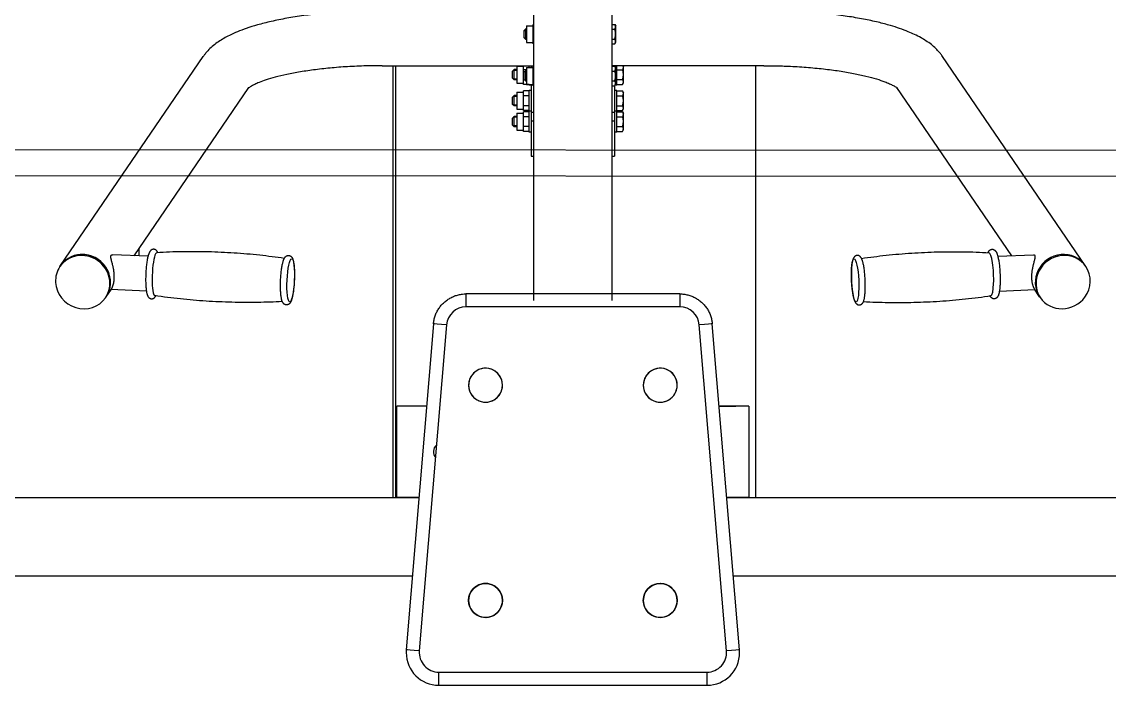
# Model space of a CAD drawing. Header units: millimetres. Extents: x -3908 to 2633, y -3782 to 2670.
# Drawn here: x -1227 to -393, y -1281 to -773 of the extents above; entities that cross this region are included whole.
import ezdxf

# ---------------------------------------------------------------- set-up
doc = ezdxf.new("R2010")
doc.units = ezdxf.units.MM
doc.layers.add('DIKOM_ОБЪЕКТ', color=7, linetype='Continuous')

msp = doc.modelspace()

# ---------------------------------------------------------------- linework, layer by layer
at = {"layer": 'DIKOM_ОБЪЕКТ'}
for p, q in [((-834.04, -986.23), (-834.04, -216.28)), ((-774.04, -986.23), (-774.04, -216.28)), ((-839.54, -775.55), (-834.44, -775.55)), ((-839.54, -775.55), (-839.54, -788.55)), ((-834.44, -789.55), (-834.44, -774.54)), ((-834.04, -774.54), (-834.44, -774.54)), ((-774.04, -774.54), (-771.91, -774.54)), ((-771.91, -774.54), (-771.14, -775.87)), ((-771.91, -774.54), (-771.91, -774.54)), ((-840.19, -778.05), (-841.44, -779.3)), ((-841.44, -784.8), (-841.44, -779.3)), ((-841.44, -779.3), (-839.54, -779.3)), ((-839.54, -778.05), (-840.19, -778.05)), ((-840.19, -786.05), (-840.19, -778.05)), ((-834.04, -778.29), (-834.44, -778.29)), ((-774.04, -778.29), (-771.91, -778.29)), ((-771.14, -788.22), (-771.14, -775.87)), ((-840.19, -786.05), (-841.44, -784.8)), ((-841.44, -784.8), (-839.54, -784.8)), ((-839.54, -786.05), (-840.19, -786.05)), ((-839.54, -788.55), (-834.44, -788.55)), ((-834.04, -785.8), (-834.44, -785.8)), ((-834.04, -789.55), (-834.44, -789.55)), ((-774.04, -785.8), (-771.91, -785.8)), ((-774.04, -789.55), (-771.91, -789.55)), ((-771.91, -789.55), (-771.14, -788.22)), ((-1196.92, -959.5), (-1087.47, -799.1)), ((-411.16, -959.5), (-520.62, -799.1)), ((-950.35, -806.22), (-834.04, -806.22)), ((-942.04, -806.22), (-942.04, -1137.35)), ((-939.72, -1137.35), (-939.72, -806.22)), ((-847.14, -806.61), (-847.14, -819.61)), ((-847.14, -806.61), (-842.04, -806.61)), ((-842.04, -807.48), (-842.04, -806.22)), ((-842.04, -809.36), (-842.04, -807.48)), ((-839.54, -807.57), (-839.54, -820.57)), ((-839.54, -807.57), (-834.44, -807.57)), ((-837.64, -807.57), (-837.64, -806.22)), ((-836.04, -806.22), (-836.04, -807.57)), ((-834.44, -808.44), (-834.44, -806.57)), ((-834.04, -806.57), (-834.44, -806.57)), ((-834.44, -810.32), (-834.44, -808.44)), ((-657.74, -806.22), (-774.04, -806.22)), ((-774.04, -806.57), (-771.91, -806.57)), ((-772.04, -806.22), (-772.04, -806.57)), ((-771.91, -806.57), (-771.14, -807.9)), ((-771.91, -806.57), (-771.91, -806.57)), ((-771.14, -820.25), (-771.14, -807.9)), ((-770.44, -821.11), (-770.44, -806.22)), ((-765.56, -806.22), (-765.14, -806.94)), ((-765.14, -819.29), (-765.14, -806.94)), ((-663.72, -1137.35), (-663.72, -806.22)), ((-849.19, -809.11), (-850.44, -810.36)), ((-850.44, -815.5), (-850.44, -810.36)), ((-850.44, -815.86), (-850.44, -815.5)), ((-849.19, -817.11), (-850.44, -815.86)), ((-849.19, -809.79), (-849.87, -809.79)), ((-849.35, -816.44), (-849.87, -816.44)), ((-849.19, -816.44), (-849.35, -816.44)), ((-847.14, -809.11), (-849.19, -809.11)), ((-849.19, -816.58), (-849.19, -809.11)), ((-847.14, -809.79), (-849.19, -809.79)), ((-847.14, -816.44), (-849.19, -816.44)), ((-849.19, -817.11), (-849.19, -816.58)), ((-847.14, -817.11), (-849.19, -817.11)), ((-842.04, -813.11), (-842.04, -809.36)), ((-839.54, -809.36), (-842.04, -809.36)), ((-842.04, -816.86), (-842.04, -813.11)), ((-842.04, -818.74), (-842.04, -816.86)), ((-841.4, -816.86), (-842.04, -816.86)), ((-840.19, -810.07), (-841.44, -811.32)), ((-841.44, -816.82), (-841.44, -811.32)), ((-840.19, -818.07), (-841.44, -816.82)), ((-840.19, -810.75), (-840.87, -810.75)), ((-839.54, -810.07), (-840.19, -810.07)), ((-840.19, -818.07), (-840.19, -810.07)), ((-839.54, -810.75), (-840.19, -810.75)), ((-834.44, -814.07), (-834.44, -810.32)), ((-834.04, -810.32), (-834.44, -810.32)), ((-834.44, -817.82), (-834.44, -814.07)), ((-774.04, -810.32), (-771.91, -810.32)), ((-770.44, -809.36), (-765.91, -809.36)), ((-770.44, -816.86), (-765.91, -816.86)), ((-1140.53, -951.91), (-1052.53, -822.94)), ((-847.14, -819.61), (-842.04, -819.61)), ((-842.04, -820.62), (-842.04, -818.74)), ((-837.64, -820.62), (-842.04, -820.62)), ((-837.64, -825.62), (-842.04, -825.62)), ((-842.04, -827.5), (-842.04, -825.62)), ((-840.19, -817.39), (-840.87, -817.39)), ((-839.54, -817.39), (-840.19, -817.39)), ((-839.54, -818.07), (-840.19, -818.07)), ((-839.54, -820.57), (-834.44, -820.57)), ((-837.64, -821.11), (-837.64, -820.57)), ((-836.04, -821.11), (-837.64, -821.11)), ((-836.04, -825.13), (-837.64, -825.13)), ((-837.64, -838.84), (-837.64, -825.13)), ((-836.04, -820.57), (-836.04, -841.74)), ((-834.44, -819.7), (-834.44, -817.82)), ((-834.04, -817.82), (-834.44, -817.82)), ((-834.44, -821.58), (-834.44, -819.7)), ((-834.04, -821.58), (-834.44, -821.58)), ((-774.04, -817.82), (-771.91, -817.82)), ((-774.04, -821.58), (-771.91, -821.58)), ((-772.04, -821.58), (-772.04, -875.59)), ((-770.44, -825.13), (-772.04, -825.13)), ((-771.91, -821.57), (-771.14, -820.25)), ((-770.44, -821.11), (-771.64, -821.11)), ((-770.44, -820.62), (-765.91, -820.62)), ((-770.44, -857.1), (-770.44, -825.13)), ((-770.44, -825.62), (-765.91, -825.62)), ((-765.91, -820.62), (-765.14, -819.29)), ((-765.91, -825.63), (-765.91, -825.62)), ((-765.91, -825.63), (-765.14, -826.95)), ((-467.55, -951.91), (-555.56, -822.94)), ((-555.56, -822.94), (-555.56, -822.94)), ((-849.19, -829.13), (-850.44, -830.38)), ((-850.44, -835.51), (-850.44, -830.38)), ((-849.19, -829.81), (-849.87, -829.81)), ((-847.14, -829.13), (-849.19, -829.13)), ((-849.19, -836.59), (-849.19, -829.13)), ((-847.14, -829.81), (-849.19, -829.81)), ((-847.14, -826.63), (-847.14, -839.63)), ((-847.14, -826.63), (-842.04, -826.63)), ((-842.04, -829.37), (-842.04, -827.5)), ((-837.64, -829.37), (-842.04, -829.37)), ((-842.04, -833.13), (-842.04, -829.37)), ((-842.04, -836.88), (-842.04, -833.13)), ((-770.44, -829.37), (-765.91, -829.37)), ((-765.14, -839.3), (-765.14, -826.95)), ((-850.44, -835.88), (-850.44, -835.51)), ((-849.19, -837.13), (-850.44, -835.88)), ((-849.35, -836.45), (-849.87, -836.45)), ((-849.19, -836.45), (-849.35, -836.45)), ((-847.14, -836.45), (-849.19, -836.45)), ((-849.19, -837.13), (-849.19, -836.59)), ((-847.14, -837.13), (-849.19, -837.13)), ((-847.14, -839.63), (-842.04, -839.63)), ((-842.04, -838.76), (-842.04, -836.88)), ((-837.64, -836.88), (-842.04, -836.88)), ((-842.04, -840.63), (-842.04, -838.76)), ((-837.64, -840.63), (-842.04, -840.63)), ((-837.64, -841.59), (-842.04, -841.59)), ((-842.04, -843.47), (-842.04, -841.59)), ((-837.64, -841.1), (-837.64, -838.84)), ((-836.04, -841.1), (-837.64, -841.1)), ((-837.64, -854.81), (-837.64, -841.1)), ((-836.04, -841.74), (-836.04, -848.57)), ((-836.04, -841.74), (-834.04, -841.74)), ((-774.04, -841.74), (-772.04, -841.74)), ((-770.44, -841.1), (-772.04, -841.1)), ((-770.44, -836.88), (-765.91, -836.88)), ((-770.44, -840.63), (-765.91, -840.63)), ((-770.44, -841.59), (-765.91, -841.59)), ((-765.91, -840.63), (-765.14, -839.3)), ((-765.91, -841.59), (-765.14, -842.92)), ((-765.91, -841.59), (-765.91, -841.59)), ((-849.19, -845.1), (-850.44, -846.35)), ((-850.44, -851.48), (-850.44, -846.35)), ((-849.19, -845.77), (-849.87, -845.77)), ((-847.14, -845.1), (-849.19, -845.1)), ((-849.19, -852.56), (-849.19, -845.1)), ((-847.14, -845.77), (-849.19, -845.77)), ((-847.14, -842.6), (-847.14, -855.6)), ((-847.14, -842.6), (-842.04, -842.6)), ((-842.04, -845.34), (-842.04, -843.47)), ((-837.64, -845.34), (-842.04, -845.34)), ((-842.04, -849.09), (-842.04, -845.34)), ((-842.04, -852.85), (-842.04, -849.09)), ((-836.04, -848.57), (-836.04, -875.59)), ((-836.04, -848.57), (-834.04, -848.57)), ((-774.04, -848.57), (-772.04, -848.57)), ((-770.44, -845.34), (-765.91, -845.34)), ((-765.14, -855.27), (-765.14, -842.92)), ((-850.44, -851.85), (-850.44, -851.48)), ((-849.19, -853.1), (-850.44, -851.85)), ((-849.35, -852.42), (-849.87, -852.42)), ((-849.19, -852.42), (-849.35, -852.42)), ((-847.14, -852.42), (-849.19, -852.42)), ((-849.19, -853.1), (-849.19, -852.56)), ((-847.14, -853.1), (-849.19, -853.1)), ((-847.14, -855.6), (-842.04, -855.6)), ((-842.04, -854.72), (-842.04, -852.85)), ((-837.64, -852.85), (-842.04, -852.85)), ((-842.04, -856.6), (-842.04, -854.72)), ((-837.64, -856.6), (-842.04, -856.6)), ((-837.64, -857.1), (-837.64, -854.81)), ((-836.04, -857.1), (-837.64, -857.1)), ((-770.44, -857.1), (-772.04, -857.1)), ((-770.44, -852.85), (-765.91, -852.85)), ((-770.44, -856.6), (-765.91, -856.6)), ((-765.91, -856.6), (-765.14, -855.27)), ((85.81, -871.35), (-1894.04, -870.41)), ((-836.04, -875.59), (-834.04, -875.59)), ((-774.04, -875.59), (-772.04, -875.59)), ((85.81, -891.35), (-1894.04, -890.41)), ((-1136.72, -952.09), (-1136.72, -946.33)), ((-1176.72, -951.29), (-1176.72, -952.16)), ((-1176.72, -951.29), (-1176.72, -952.16)), ((-1129.89, -952.4), (-1157.15, -951.16)), ((-478.19, -952.4), (-450.94, -951.16)), ((-1197.44, -960.27), (-1196.92, -959.5)), ((-410.64, -960.27), (-411.16, -959.5)), ((-1162.5, -984.11), (-1161.98, -983.35)), ((-1161.98, -983.35), (-1157.96, -977.45)), ((-1131.11, -979.17), (-1158.29, -977.93)), ((-1157.96, -977.45), (-1157.96, -977.45)), ((-886.04, -981.23), (-886.04, -991.21)), ((-722.05, -981.23), (-886.04, -981.23)), ((-722.05, -981.23), (-722.05, -991.21)), ((-476.97, -979.17), (-449.8, -977.93)), ((-446.11, -983.35), (-450.13, -977.45)), ((-450.13, -977.45), (-450.13, -977.46)), ((-445.58, -984.11), (-446.11, -983.35)), ((-722.05, -991.21), (-886.04, -991.21)), ((-910.95, -1004.16), (-931.79, -1254.16)), ((-900.99, -1004.96), (-921.82, -1254.96)), ((-686.26, -1254.96), (-707.1, -1004.96)), ((-676.3, -1254.16), (-697.13, -1004.16)), ((-939.04, -1137.35), (-939.04, -1067.35)), ((-916.23, -1067.35), (-939.04, -1067.35)), ((-691.87, -1067.35), (-679.04, -1067.35)), ((-669.04, -1067.35), (-691.86, -1067.35)), ((-669.04, -1067.35), (-669.04, -1137.35)), ((-1879.04, -1137.35), (-922.05, -1137.35)), ((-922.05, -1137.35), (-939.72, -1137.35)), ((-922.06, -1137.35), (-939.04, -1137.35)), ((-686.03, -1137.35), (95.96, -1137.35)), ((-686.03, -1137.35), (-663.72, -1137.35)), ((-669.04, -1137.35), (-686.03, -1137.35)), ((-1904.04, -1197.35), (-927.05, -1197.35)), ((-681.03, -1197.35), (95.96, -1197.35)), ((-931.87, -1256.23), (-931.87, -1256.27)), ((-676.21, -1256.23), (-676.21, -1256.27)), ((-906.87, -1281.23), (-906.87, -1271.21)), ((-906.87, -1271.21), (-701.21, -1271.21)), ((-701.21, -1281.23), (-701.21, -1271.21)), ((-906.87, -1281.27), (-906.87, -1281.23)), ((-906.87, -1281.27), (-701.21, -1281.27)), ((-701.21, -1281.27), (-701.21, -1281.23))]:
    msp.add_line(p, q, dxfattribs=at)
for centre in [(-871.04, -1216.21), (-737.04, -1216.21)]:
    msp.add_circle(centre, 13, dxfattribs=at)
msp.add_arc((-904.04, -1102.35), 7, 131.32476, 219.14793, dxfattribs=at)
for centre, major_axis, ratio, start_param, end_param in [((-1179.45, -971.42), (-17.47, 11.92), 0.951357, -3.141593, 0), ((-1179.45, -971.42), (-17.47, 11.92), 0.951357, 3.141593, 6.283185), ((-1123.87, -966.09), (-0.75, -16.48), 0.16775, -3.124533, -0.527185), ((-484.22, -966.09), (-0.75, 16.48), 0.16775, -2.028908, -0.01706), ((-428.64, -971.42), (17.47, 11.92), 0.951357, 0, 3.141593), ((-428.64, -971.42), (17.47, 11.92), 0.951357, 0, 3.141593), ((-428.11, -972.19), (17.47, 11.92), 0.951357, 0, 3.141593), ((-1179.97, -972.19), (-17.47, 11.92), 0.951357, 3.141593, 6.283185), ((-1179.97, -972.19), (-17.47, 11.92), 0.951357, 0, 0.630474), ((-1179.45, -971.42), (-17.47, 11.92), 0.951357, 0, 0.000001), ((-428.11, -972.19), (17.47, 11.92), 0.951357, -1.217924, 0), ((-428.64, -971.42), (17.47, 11.92), 0.951357, -0.000001, 0), ((-1179.97, -972.19), (-17.47, 11.92), 0.951357, 0.630474, 3.141593), ((-484.22, -966.09), (-0.75, 16.48), 0.16775, -3.124533, -2.028908), ((-1123.87, -966.09), (-0.75, -16.48), 0.16775, -0.527185, -0.01706), ((-428.11, -972.19), (17.47, 11.92), 0.951357, 3.141593, 5.065262), ((-886.04, -1006.21), (-15, 0), 0.999997, -1.570796, -0.083141), ((-722.05, -1006.21), (15, 0), 0.999997, 0.083141, 1.570796), ((-900.99, -1004.99), (-9.97, 0.83), 0.002273, -1.570607, 0), ((-900.99, -1004.99), (-9.97, 0.83), 0.002273, 0, 0.000189), ((-900.99, -1004.99), (-9.97, 0.83), 0.002273, 0, 0.000189), ((-707.1, -1004.99), (9.97, 0.83), 0.002273, 0, 1.570607), ((-707.1, -1004.99), (9.97, 0.83), 0.002273, -0.000189, 0), ((-707.1, -1004.99), (9.97, 0.83), 0.002273, -0.000189, 0), ((-871.04, -1051.21), (-13, 0), 0.999997, 3.141593, 6.781927), ((-871.04, -1051.21), (-13, 0), 0.999997, 3.141593, 6.283185), ((-737.04, -1051.21), (13, 0), 0.999997, -0.44382, 3.141593), ((-737.04, -1051.21), (-13, 0), 0.999997, 3.141593, 6.283185), ((-871.04, -1051.21), (-13, 0), 0.999997, 0, 3.141593), ((-871.04, -1051.21), (-13, 0), 0.999997, 0.498742, 3.141593), ((-737.04, -1051.21), (-13, 0), 0.999997, 0, 3.141593), ((-737.04, -1051.21), (13, 0), 0.999997, -3.141593, -0.44382), ((-871.04, -1216.21), (-13, 0), 0.999997, 3.141593, 6.283185), ((-871.04, -1216.21), (13, 0), 0.999997, 0, 3.141593), ((-737.04, -1216.21), (-13, 0), 0.999997, 3.141593, 6.283185), ((-737.04, -1216.21), (-13, 0), 0.999997, -3.141593, -0.369097), ((-871.04, -1216.21), (-13, 0), 0.999997, 0, 3.141593), ((-871.04, -1216.21), (13, 0), 0.999997, 3.141593, 5.291624), ((-871.04, -1216.21), (13, 0), 0.999997, -0.991562, 0), ((-737.04, -1216.21), (-13, 0), 0.999997, -0.369097, 0), ((-737.04, -1216.21), (-13, 0), 0.999997, 0, 3.141593), ((-737.04, -1216.21), (-13, 0), 0.999997, 0, 3.141593), ((-906.87, -1256.23), (-25, 0), 0.999997, -0.083141, 0), ((-906.87, -1256.23), (-25, 0), 0.999997, -0.083141, 0), ((-906.87, -1256.27), (-25, 0), 0.999997, 0, 1.570796), ((-921.82, -1254.99), (-9.97, 0.83), 0.002273, -1.570607, 0), ((-921.82, -1254.99), (-9.97, 0.83), 0.002273, 0, 0.000189), ((-921.82, -1254.99), (-9.97, 0.83), 0.002273, 0, 0.000189), ((-906.87, -1256.21), (-15, 0), 0.999997, -0.083141, 1.570796), ((-701.21, -1256.21), (15, 0), 0.999997, -1.570796, 0.083141), ((-701.21, -1256.27), (25, 0), 0.999997, -1.570796, 0), ((-686.26, -1254.99), (9.97, 0.83), 0.002273, 0, 1.570607), ((-686.26, -1254.99), (9.97, 0.83), 0.002273, -0.000189, 0), ((-701.21, -1256.23), (25, 0), 0.999997, 0, 0.083141), ((-701.21, -1256.23), (25, 0), 0.999997, 0, 0.083141), ((-686.26, -1254.99), (9.97, 0.83), 0.002273, -0.000189, 0)]:
    msp.add_ellipse(centre, major_axis=major_axis, ratio=ratio, start_param=start_param, end_param=end_param, dxfattribs=at)
for centre, major_axis in [((-1020.46, -970.8), (-0.75, -16.48)), ((-587.62, -970.8), (-0.75, 16.48))]:
    msp.add_ellipse(centre, major_axis=major_axis, ratio=0.16775, dxfattribs=at)
for points, knots in [([(-950.35, -763.92), (-955.66, -763.92), (-966.22, -764.09), (-981.72, -764.85), (-996.54, -766.08), (-1010.54, -767.74), (-1023.53, -769.8), (-1035.4, -772.2), (-1045.71, -774.82), (-1054.23, -777.49), (-1061.32, -780.15), (-1067.01, -782.7), (-1071.82, -785.26), (-1075.89, -787.8), (-1079.71, -790.64), (-1083.16, -793.76), (-1085.71, -796.65), (-1087.05, -798.48), (-1087.47, -799.1)], [0, 0, 0, 0, 1.658647, 3.291307, 4.901027, 6.486097, 8.043951, 9.569692, 11.054985, 12.346279, 13.451667, 14.557054, 15.387813, 16.217741, 17.04767, 17.877006, 18.635639, 19, 19, 19, 19]), ([(-520.62, -799.1), (-520.88, -798.71), (-521.64, -797.65), (-523.29, -795.57), (-525.84, -792.89), (-529.27, -789.92), (-533.06, -787.23), (-537.38, -784.63), (-541.88, -782.33), (-547.31, -779.94), (-553.38, -777.66), (-561.02, -775.23), (-570.18, -772.8), (-581.18, -770.43), (-593.58, -768.32), (-607.03, -766.56), (-621.37, -765.21), (-636.43, -764.3), (-648.67, -763.96), (-655.81, -763.92), (-657.74, -763.92)], [0, 0, 0, 0, 0.253848, 0.710774, 1.472317, 2.34016, 3.323714, 4.159997, 5.223815, 6.132638, 7.340419, 8.535685, 10.010676, 11.639333, 13.31436, 15.026333, 16.769159, 18.539476, 20.334416, 21, 21, 21, 21]), ([(-771.91, -778.29), (-771.77, -778.05), (-771.62, -777.74), (-771.47, -777.32), (-771.4, -777.08), (-771.36, -776.83), (-771.33, -776.6), (-771.33, -776.37), (-771.34, -776.12), (-771.38, -775.85), (-771.46, -775.52), (-771.62, -775.09), (-771.79, -774.75), (-771.91, -774.54)], [0, 0, 0, 0, 2.75171, 3.58981, 4.63959, 5.495553, 6.362209, 7.191539, 7.968228, 9.089966, 10.192728, 11.616827, 14, 14, 14, 14]), ([(-771.91, -785.8), (-771.83, -785.51), (-771.71, -785.08), (-771.57, -784.44), (-771.48, -783.91), (-771.4, -783.36), (-771.36, -782.86), (-771.33, -782.4), (-771.33, -781.95), (-771.34, -781.53), (-771.37, -781.05), (-771.43, -780.45), (-771.59, -779.51), (-771.77, -778.77), (-771.91, -778.29)], [0, 0, 0, 0, 1.792921, 2.606895, 3.844333, 4.968544, 5.885196, 6.813299, 7.701429, 8.533187, 9.335775, 10.524184, 12.063388, 15, 15, 15, 15]), ([(-771.91, -789.55), (-771.77, -789.31), (-771.62, -789), (-771.47, -788.58), (-771.4, -788.34), (-771.36, -788.09), (-771.33, -787.85), (-771.33, -787.63), (-771.34, -787.38), (-771.38, -787.11), (-771.46, -786.78), (-771.62, -786.34), (-771.79, -786.01), (-771.91, -785.8)], [0, 0, 0, 0, 2.750356, 3.588044, 4.637308, 5.492849, 6.359079, 7.188001, 7.964308, 9.085494, 10.187714, 11.611112, 14, 14, 14, 14]), ([(-950.35, -806.22), (-953.86, -806.22), (-962.17, -806.32), (-975.08, -806.83), (-988.7, -807.83), (-1001.44, -809.22), (-1013.11, -810.93), (-1023.51, -812.91), (-1032.29, -815.02), (-1039.35, -817.12), (-1044.42, -818.97), (-1048.04, -820.55), (-1050.29, -821.72), (-1051.72, -822.59), (-1052.49, -823.12), (-1052.77, -823.35), (-1052.86, -823.42)], [0, 0, 0, 0, 1.230887, 2.915621, 4.572956, 6.200517, 7.793897, 9.346331, 10.847869, 12.199897, 13.442504, 14.375609, 15.308339, 15.932328, 16.555492, 17, 17, 17, 17]), ([(-771.91, -810.32), (-771.77, -810.08), (-771.62, -809.76), (-771.47, -809.35), (-771.4, -809.1), (-771.36, -808.85), (-771.33, -808.62), (-771.33, -808.39), (-771.34, -808.15), (-771.38, -807.88), (-771.46, -807.55), (-771.62, -807.11), (-771.79, -806.77), (-771.91, -806.57)], [0, 0, 0, 0, 2.75171, 3.58981, 4.63959, 5.495553, 6.362209, 7.191539, 7.968228, 9.089966, 10.192728, 11.616827, 14, 14, 14, 14]), ([(-765.91, -809.36), (-765.77, -809.12), (-765.62, -808.8), (-765.47, -808.39), (-765.4, -808.14), (-765.36, -807.89), (-765.33, -807.66), (-765.33, -807.44), (-765.34, -807.19), (-765.38, -806.92), (-765.46, -806.59), (-765.55, -806.35), (-765.6, -806.22)], [0, 0, 0, 0, 3.062623, 3.99542, 5.163814, 6.116491, 7.08107, 8.004105, 8.868552, 10.117034, 11.344397, 13, 13, 13, 13]), ([(-657.74, -806.22), (-655.48, -806.22), (-649.19, -806.27), (-638.19, -806.59), (-625.06, -807.36), (-611.92, -808.59), (-599.77, -810.17), (-588.81, -812.05), (-579.23, -814.13), (-571.19, -816.33), (-565.32, -818.33), (-561.2, -820.02), (-558.69, -821.24), (-557.02, -822.18), (-555.96, -822.86), (-555.44, -823.25), (-555.26, -823.39), (-555.23, -823.42)], [0, 0, 0, 0, 0.838412, 2.335578, 4.102872, 5.839958, 7.543101, 9.206272, 10.820507, 12.372681, 13.84356, 14.85319, 15.837472, 16.49283, 17.14715, 17.80147, 18, 18, 18, 18]), ([(-771.91, -817.82), (-771.83, -817.53), (-771.71, -817.1), (-771.57, -816.47), (-771.48, -815.94), (-771.4, -815.39), (-771.36, -814.89), (-771.33, -814.42), (-771.33, -813.98), (-771.34, -813.55), (-771.37, -813.07), (-771.43, -812.48), (-771.59, -811.53), (-771.77, -810.79), (-771.91, -810.32)], [0, 0, 0, 0, 1.792921, 2.606895, 3.844333, 4.968544, 5.885196, 6.813299, 7.701429, 8.533187, 9.335775, 10.524184, 12.063388, 15, 15, 15, 15]), ([(-765.91, -816.86), (-765.83, -816.57), (-765.71, -816.15), (-765.57, -815.51), (-765.48, -814.98), (-765.4, -814.43), (-765.36, -813.93), (-765.33, -813.47), (-765.33, -813.02), (-765.34, -812.59), (-765.37, -812.11), (-765.43, -811.52), (-765.59, -810.57), (-765.77, -809.84), (-765.91, -809.36)], [0, 0, 0, 0, 1.792921, 2.606895, 3.844333, 4.968544, 5.885196, 6.813299, 7.701429, 8.533187, 9.335775, 10.524184, 12.063388, 15, 15, 15, 15]), ([(-765.91, -820.62), (-765.77, -820.38), (-765.62, -820.06), (-765.47, -819.65), (-765.4, -819.4), (-765.36, -819.15), (-765.33, -818.92), (-765.33, -818.7), (-765.34, -818.45), (-765.38, -818.18), (-765.46, -817.85), (-765.62, -817.41), (-765.79, -817.07), (-765.91, -816.86)], [0, 0, 0, 0, 2.750356, 3.588044, 4.637308, 5.492849, 6.359079, 7.188001, 7.964308, 9.085494, 10.187714, 11.611112, 14, 14, 14, 14]), ([(-771.91, -821.58), (-771.77, -821.34), (-771.62, -821.02), (-771.47, -820.61), (-771.4, -820.36), (-771.36, -820.11), (-771.33, -819.88), (-771.33, -819.65), (-771.34, -819.4), (-771.38, -819.13), (-771.46, -818.8), (-771.62, -818.37), (-771.79, -818.03), (-771.91, -817.82)], [0, 0, 0, 0, 2.750356, 3.588044, 4.637308, 5.492849, 6.359079, 7.188001, 7.964308, 9.085494, 10.187714, 11.611112, 14, 14, 14, 14]), ([(-765.91, -829.37), (-765.77, -829.13), (-765.62, -828.82), (-765.47, -828.4), (-765.4, -828.16), (-765.36, -827.91), (-765.33, -827.68), (-765.33, -827.45), (-765.34, -827.2), (-765.38, -826.93), (-765.46, -826.61), (-765.62, -826.17), (-765.79, -825.83), (-765.91, -825.63)], [0, 0, 0, 0, 2.75171, 3.58981, 4.63959, 5.495553, 6.362209, 7.191539, 7.968228, 9.089966, 10.192728, 11.616827, 14, 14, 14, 14]), ([(-765.91, -836.88), (-765.83, -836.59), (-765.71, -836.16), (-765.57, -835.52), (-765.48, -835), (-765.4, -834.44), (-765.36, -833.94), (-765.33, -833.48), (-765.33, -833.03), (-765.34, -832.61), (-765.37, -832.13), (-765.43, -831.53), (-765.59, -830.59), (-765.77, -829.85), (-765.91, -829.37)], [0, 0, 0, 0, 1.792921, 2.606895, 3.844333, 4.968544, 5.885196, 6.813299, 7.701429, 8.533187, 9.335775, 10.524184, 12.063388, 15, 15, 15, 15]), ([(-765.91, -840.63), (-765.77, -840.39), (-765.62, -840.08), (-765.47, -839.66), (-765.4, -839.42), (-765.36, -839.17), (-765.33, -838.93), (-765.33, -838.71), (-765.34, -838.46), (-765.38, -838.19), (-765.46, -837.86), (-765.62, -837.42), (-765.79, -837.09), (-765.91, -836.88)], [0, 0, 0, 0, 2.750356, 3.588044, 4.637308, 5.492849, 6.359079, 7.188001, 7.964308, 9.085494, 10.187714, 11.611112, 14, 14, 14, 14]), ([(-765.91, -845.34), (-765.77, -845.1), (-765.62, -844.79), (-765.47, -844.37), (-765.4, -844.12), (-765.36, -843.87), (-765.33, -843.64), (-765.33, -843.42), (-765.34, -843.17), (-765.38, -842.9), (-765.46, -842.57), (-765.62, -842.13), (-765.79, -841.8), (-765.91, -841.59)], [0, 0, 0, 0, 2.75171, 3.58981, 4.63959, 5.495553, 6.362209, 7.191539, 7.968228, 9.089966, 10.192728, 11.616827, 14, 14, 14, 14]), ([(-765.91, -852.85), (-765.83, -852.55), (-765.71, -852.13), (-765.57, -851.49), (-765.48, -850.96), (-765.4, -850.41), (-765.36, -849.91), (-765.33, -849.45), (-765.33, -849), (-765.34, -848.57), (-765.37, -848.1), (-765.43, -847.5), (-765.59, -846.55), (-765.77, -845.82), (-765.91, -845.34)], [0, 0, 0, 0, 1.792921, 2.606895, 3.844333, 4.968544, 5.885196, 6.813299, 7.701429, 8.533187, 9.335775, 10.524184, 12.063388, 15, 15, 15, 15]), ([(-765.91, -856.6), (-765.77, -856.36), (-765.62, -856.05), (-765.47, -855.63), (-765.4, -855.38), (-765.36, -855.13), (-765.33, -854.9), (-765.33, -854.68), (-765.34, -854.43), (-765.38, -854.16), (-765.46, -853.83), (-765.62, -853.39), (-765.79, -853.05), (-765.91, -852.85)], [0, 0, 0, 0, 2.750356, 3.588044, 4.637308, 5.492849, 6.359079, 7.188001, 7.964308, 9.085494, 10.187714, 11.611112, 14, 14, 14, 14]), ([(-1122.37, -949.56), (-1122.42, -949.43), (-1122.52, -949.21), (-1122.68, -948.9), (-1122.88, -948.58), (-1123.12, -948.23), (-1123.43, -947.89), (-1123.75, -947.61), (-1124.08, -947.39), (-1124.42, -947.23), (-1124.77, -947.1), (-1125.12, -947.02), (-1125.47, -946.99), (-1125.82, -946.99), (-1126.17, -947.04), (-1126.51, -947.13), (-1126.84, -947.25), (-1127.16, -947.42), (-1127.47, -947.63), (-1127.77, -947.88), (-1128.06, -948.17), (-1128.31, -948.5), (-1128.52, -948.81), (-1128.69, -949.11), (-1128.84, -949.39), (-1129.01, -949.73), (-1129.18, -950.14), (-1129.36, -950.63), (-1129.55, -951.2), (-1129.77, -951.91), (-1130.03, -952.91), (-1130.31, -954.17), (-1130.59, -955.7), (-1130.85, -957.39), (-1131.08, -959.21), (-1131.29, -961.16), (-1131.45, -963.19), (-1131.58, -965.28), (-1131.66, -967.39), (-1131.7, -969.48), (-1131.69, -971.49), (-1131.64, -973.41), (-1131.55, -975.19), (-1131.42, -976.83), (-1131.25, -978.3), (-1131.05, -979.61), (-1130.89, -980.38), (-1130.8, -980.74)], [0, 0, 0, 0, 0.714071, 1.28695, 1.859399, 2.711205, 3.413836, 4.015716, 4.550816, 5.042096, 5.505333, 5.950245, 6.385932, 6.818244, 7.254044, 7.699115, 8.161256, 8.649762, 9.176429, 9.758039, 10.41688, 11.181782, 11.867794, 12.437061, 13.006327, 13.574772, 14.426395, 15.273223, 16.109878, 17.211659, 18.557751, 20.287181, 22.068117, 23.886831, 25.734766, 27.606647, 29.497683, 31.409582, 33.340692, 35.260698, 37.161437, 39.041999, 40.89985, 42.730406, 44.526117, 46.274618, 48, 48, 48, 48]), ([(-1025.37, -953.98), (-1031.63, -953.06), (-1044.45, -951.44), (-1063.88, -949.77), (-1083.64, -948.87), (-1103.41, -948.77), (-1116.59, -949.24), (-1123.16, -949.6)], [0, 0, 0, 0, 1.548307, 3.16123, 4.774153, 6.387077, 8, 8, 8, 8]), ([(-582.71, -953.98), (-576.46, -953.06), (-563.64, -951.44), (-544.2, -949.77), (-524.45, -948.87), (-504.67, -948.77), (-491.5, -949.24), (-484.92, -949.6)], [0, 0, 0, 0, 1.548307, 3.16123, 4.774153, 6.387077, 8, 8, 8, 8]), ([(-485.71, -949.56), (-485.68, -949.47), (-485.59, -949.28), (-485.46, -949), (-485.27, -948.67), (-485.03, -948.32), (-484.73, -947.96), (-484.41, -947.67), (-484.08, -947.44), (-483.75, -947.26), (-483.4, -947.13), (-483.05, -947.04), (-482.7, -946.99), (-482.35, -946.99), (-482, -947.02), (-481.65, -947.1), (-481.32, -947.22), (-481, -947.38), (-480.69, -947.57), (-480.39, -947.81), (-480.1, -948.1), (-479.84, -948.41), (-479.62, -948.72), (-479.44, -949.01), (-479.29, -949.29), (-479.13, -949.63), (-478.95, -950.04), (-478.76, -950.53), (-478.56, -951.1), (-478.34, -951.84), (-478.08, -952.84), (-477.8, -954.1), (-477.51, -955.61), (-477.25, -957.29), (-477.02, -959.11), (-476.81, -961.04), (-476.64, -963.07), (-476.51, -965.16), (-476.43, -967.27), (-476.39, -969.36), (-476.39, -971.36), (-476.42, -972.63), (-476.45, -973.24)], [0, 0, 0, 0, 0.573329, 1.207082, 1.840836, 2.791251, 3.601881, 4.290028, 4.896661, 5.449554, 5.967556, 6.463707, 6.946839, 7.42556, 7.905604, 8.395129, 8.900664, 9.43281, 10.003868, 10.630595, 11.336128, 12.150429, 12.907534, 13.536607, 14.168443, 14.799253, 15.745541, 16.691346, 17.635444, 18.891722, 20.456178, 22.320717, 24.287147, 26.296021, 28.337727, 30.406136, 32.49766, 34.610532, 36.744608, 38.868882, 40.971863, 43, 43, 43, 43]), ([(-1155.74, -968.15), (-1155.74, -967.86), (-1155.75, -967.34), (-1155.78, -966.48), (-1155.84, -965.67), (-1155.92, -964.88), (-1156, -964.2), (-1156.09, -963.47), (-1156.23, -962.57), (-1156.43, -961.49), (-1156.66, -960.37), (-1156.89, -959.41), (-1157.07, -958.65), (-1157.24, -957.98), (-1157.43, -957.24), (-1157.65, -956.4), (-1157.87, -955.58), (-1158.08, -954.73), (-1158.21, -954.1), (-1158.3, -953.6), (-1158.34, -953.28), (-1158.37, -952.98), (-1158.38, -952.69), (-1158.37, -952.39), (-1158.34, -952.1), (-1158.26, -951.82), (-1158.15, -951.6), (-1158.02, -951.45), (-1157.89, -951.33), (-1157.74, -951.25), (-1157.57, -951.19), (-1157.38, -951.16), (-1157.23, -951.15), (-1157.15, -951.16)], [0, 0, 0, 0, 1.201288, 2.15377, 3.540116, 4.451295, 5.371049, 6.299558, 7.441692, 9.062234, 10.826086, 12.299094, 13.35912, 14.341102, 15.528674, 16.973905, 18.668085, 20.043136, 21.918116, 22.70556, 23.488838, 24.272928, 25.063552, 25.859821, 26.940498, 28.026761, 29.11804, 29.929558, 30.733912, 31.525803, 32.311506, 33.082725, 34, 34, 34, 34]), ([(-1027.4, -985.45), (-1027.36, -985.59), (-1027.28, -985.92), (-1027.14, -986.39), (-1026.98, -986.87), (-1026.81, -987.27), (-1026.65, -987.6), (-1026.47, -987.93), (-1026.24, -988.29), (-1025.94, -988.65), (-1025.63, -988.95), (-1025.3, -989.19), (-1024.96, -989.37), (-1024.62, -989.52), (-1024.27, -989.61), (-1023.92, -989.66), (-1023.57, -989.67), (-1023.22, -989.64), (-1022.87, -989.57), (-1022.54, -989.46), (-1022.21, -989.31), (-1021.9, -989.12), (-1021.6, -988.88), (-1021.31, -988.6), (-1021.04, -988.3), (-1020.82, -987.99), (-1020.64, -987.7), (-1020.49, -987.41), (-1020.32, -987.07), (-1020.14, -986.67), (-1019.95, -986.19), (-1019.75, -985.61), (-1019.52, -984.87), (-1019.26, -983.87), (-1018.97, -982.59), (-1018.69, -981.08), (-1018.43, -979.4), (-1018.19, -977.59), (-1017.98, -975.65), (-1017.81, -973.62), (-1017.68, -971.53), (-1017.6, -969.42), (-1017.56, -967.33), (-1017.56, -965.31), (-1017.61, -963.39), (-1017.7, -961.6), (-1017.83, -959.95), (-1017.99, -958.46), (-1018.18, -957.21), (-1018.38, -956.23), (-1018.55, -955.52), (-1018.71, -954.96), (-1018.86, -954.55), (-1019, -954.2), (-1019.13, -953.9), (-1019.28, -953.62), (-1019.47, -953.29), (-1019.72, -952.94), (-1020.03, -952.6), (-1020.35, -952.33), (-1020.68, -952.11), (-1021.02, -951.94), (-1021.36, -951.81), (-1021.71, -951.73), (-1022.07, -951.7), (-1022.42, -951.7), (-1022.77, -951.75), (-1023.11, -951.84), (-1023.44, -951.96), (-1023.76, -952.13), (-1024.07, -952.34), (-1024.36, -952.59), (-1024.65, -952.88), (-1024.91, -953.21), (-1025.12, -953.52), (-1025.29, -953.82), (-1025.44, -954.1), (-1025.6, -954.45), (-1025.77, -954.86), (-1025.96, -955.34), (-1026.15, -955.91), (-1026.36, -956.63), (-1026.62, -957.62), (-1026.9, -958.89), (-1027.18, -960.41), (-1027.44, -962.1), (-1027.68, -963.93), (-1027.88, -965.87), (-1028.05, -967.9), (-1028.17, -969.99), (-1028.26, -972.11), (-1028.3, -974.19), (-1028.29, -976.21), (-1028.24, -978.12), (-1028.14, -979.9), (-1028.01, -981.54), (-1027.84, -983.02), (-1027.64, -984.32), (-1027.48, -985.09), (-1027.4, -985.45)], [0, 0, 0, 0, 0.670232, 1.571234, 2.412938, 3.253889, 3.813825, 4.373761, 5.209155, 5.948783, 6.573247, 7.120964, 7.618171, 8.082026, 8.524726, 8.955699, 9.380762, 9.807239, 10.240049, 10.687127, 11.155732, 11.657267, 12.206139, 12.821491, 13.529507, 14.20778, 14.7715, 15.334637, 15.897773, 16.74101, 17.584294, 18.427577, 19.551927, 20.95749, 22.644652, 24.390892, 26.175137, 27.988636, 29.825917, 31.68379, 33.560645, 35.456328, 37.343975, 39.21271, 41.061722, 42.888692, 44.68925, 46.45632, 48.178086, 49.609515, 50.733413, 51.576928, 52.420242, 52.983414, 53.546212, 54.10901, 54.671384, 55.5082, 56.198467, 56.789754, 57.315438, 57.798072, 58.253157, 58.69024, 59.11826, 59.542963, 59.971094, 60.408333, 60.862341, 61.342251, 61.859649, 62.431024, 63.078271, 63.829712, 64.503652, 65.0629, 65.622148, 66.18059, 67.017225, 67.849152, 68.671083, 69.753474, 71.075878, 72.774874, 74.524468, 76.311177, 78.126591, 79.965531, 81.823288, 83.701541, 85.598668, 87.484885, 89.352175, 91.199642, 93.024799, 94.823141, 96.58725, 98.304982, 100, 100, 100, 100]), ([(-579.85, -977.95), (-579.87, -978.57), (-579.93, -979.76), (-580.06, -981.41), (-580.23, -982.9), (-580.42, -984.18), (-580.62, -985.18), (-580.8, -985.91), (-580.96, -986.45), (-581.11, -986.87), (-581.25, -987.22), (-581.38, -987.51), (-581.56, -987.84), (-581.78, -988.2), (-582.07, -988.57), (-582.39, -988.88), (-582.71, -989.14), (-583.05, -989.34), (-583.39, -989.49), (-583.73, -989.59), (-584.09, -989.66), (-584.44, -989.68), (-584.79, -989.65), (-585.14, -989.59), (-585.47, -989.49), (-585.8, -989.35), (-586.12, -989.16), (-586.42, -988.94), (-586.71, -988.67), (-586.98, -988.38), (-587.2, -988.08), (-587.39, -987.79), (-587.55, -987.51), (-587.7, -987.22), (-587.86, -986.88), (-588.03, -986.46), (-588.22, -985.96), (-588.41, -985.37), (-588.63, -984.62), (-588.9, -983.58), (-589.18, -982.26), (-589.46, -980.71), (-589.72, -979), (-589.95, -977.16), (-590.14, -975.2), (-590.3, -973.15), (-590.42, -971.05), (-590.5, -968.94), (-590.53, -966.87), (-590.52, -964.86), (-590.46, -962.97), (-590.36, -961.2), (-590.22, -959.59), (-590.05, -958.15), (-589.85, -956.93), (-589.65, -955.99), (-589.47, -955.29), (-589.3, -954.76), (-589.15, -954.35), (-589, -954), (-588.86, -953.71), (-588.68, -953.38), (-588.44, -953.03), (-588.13, -952.67), (-587.81, -952.39), (-587.49, -952.15), (-587.15, -951.97), (-586.81, -951.84), (-586.46, -951.75), (-586.1, -951.7), (-585.75, -951.7), (-585.4, -951.74), (-585.06, -951.81), (-584.73, -951.93), (-584.4, -952.09), (-584.09, -952.28), (-583.79, -952.52), (-583.5, -952.81), (-583.24, -953.12), (-583.03, -953.43), (-582.85, -953.72), (-582.7, -954.01), (-582.53, -954.35), (-582.35, -954.75), (-582.17, -955.24), (-581.97, -955.81), (-581.75, -956.55), (-581.48, -957.55), (-581.2, -958.81), (-580.92, -960.32), (-580.66, -962), (-580.42, -963.82), (-580.22, -965.76), (-580.05, -967.78), (-579.92, -969.87), (-579.83, -971.99), (-579.79, -974.07), (-579.8, -976.07), (-579.83, -977.35), (-579.85, -977.95)], [0, 0, 0, 0, 1.82714, 3.62793, 5.395231, 7.117434, 8.647763, 9.770905, 10.612984, 11.454618, 12.015294, 12.575452, 13.13561, 13.971819, 14.744749, 15.391626, 15.954039, 16.460846, 16.93149, 17.378195, 17.810813, 18.236849, 18.662059, 19.093068, 19.535838, 19.99898, 20.491735, 21.02813, 21.626258, 22.310603, 22.967732, 23.531703, 24.095008, 24.658313, 25.221618, 26.063852, 26.907298, 27.750744, 28.8755, 30.281958, 31.989622, 33.745475, 35.536969, 37.356227, 39.198386, 41.060628, 42.941699, 44.841757, 46.725056, 48.589392, 50.433623, 52.255003, 54.048661, 55.806619, 57.515595, 58.931849, 60.055787, 60.899479, 61.742922, 62.306451, 62.869503, 63.432555, 64.276941, 64.997138, 65.608515, 66.147472, 66.638684, 67.098898, 67.539698, 67.968932, 68.394247, 68.820738, 69.255651, 69.704788, 70.177568, 70.684919, 71.241728, 71.868552, 72.59201, 73.264651, 73.823545, 74.384893, 74.94533, 75.78605, 76.626341, 77.465116, 78.581243, 79.971168, 81.627699, 83.374754, 85.159518, 86.973451, 88.811108, 90.669302, 92.546461, 94.44246, 96.32975, 98.198122, 100, 100, 100, 100]), ([(-450.94, -951.16), (-450.86, -951.15), (-450.71, -951.15), (-450.49, -951.19), (-450.28, -951.28), (-450.08, -951.42), (-449.94, -951.59), (-449.84, -951.78), (-449.78, -951.98), (-449.73, -952.2), (-449.71, -952.44), (-449.7, -952.7), (-449.72, -952.98), (-449.76, -953.4), (-449.84, -953.94), (-449.99, -954.66), (-450.17, -955.37), (-450.35, -956.11), (-450.56, -956.91), (-450.76, -957.65), (-450.94, -958.37), (-451.1, -958.98), (-451.26, -959.68), (-451.44, -960.45), (-451.59, -961.19), (-451.72, -961.87), (-451.83, -962.49), (-451.94, -963.12), (-452.03, -963.74), (-452.11, -964.37), (-452.19, -965.07), (-452.26, -965.84), (-452.31, -966.68), (-452.34, -967.45), (-452.35, -967.94), (-452.35, -968.15)], [0, 0, 0, 0, 0.924122, 1.811368, 2.977122, 4.1379, 5.293163, 6.153051, 7.005776, 7.845943, 8.679778, 9.498831, 10.309549, 11.110077, 12.980217, 14.336924, 16.013403, 17.453985, 18.64685, 20.486385, 21.408746, 22.325542, 23.540323, 24.760355, 25.985445, 26.910581, 27.833948, 28.748467, 29.65539, 30.55278, 31.448112, 32.648455, 33.858236, 35.077723, 36, 36, 36, 36]), ([(-1157.96, -977.45), (-1157.89, -977.35), (-1157.75, -977.14), (-1157.52, -976.73), (-1157.33, -976.35), (-1157.14, -975.94), (-1156.99, -975.57), (-1156.82, -975.14), (-1156.65, -974.62), (-1156.49, -974.11), (-1156.36, -973.61), (-1156.25, -973.14), (-1156.15, -972.65), (-1156.06, -972.15), (-1155.98, -971.63), (-1155.9, -971.03), (-1155.83, -970.35), (-1155.77, -969.58), (-1155.74, -968.84), (-1155.74, -968.36), (-1155.74, -968.15)], [0, 0, 0, 0, 1.936406, 3.162562, 5.053435, 6.001536, 6.943919, 8.192601, 9.446682, 10.70596, 11.656916, 12.606052, 13.546093, 14.478325, 15.400761, 16.321079, 17.554921, 18.798465, 20.051984, 21, 21, 21, 21]), ([(-476.45, -973.24), (-476.47, -973.86), (-476.53, -975.05), (-476.66, -976.7), (-476.82, -978.19), (-477.02, -979.46), (-477.21, -980.47), (-477.4, -981.19), (-477.56, -981.74), (-477.7, -982.16), (-477.85, -982.5), (-477.98, -982.79), (-478.15, -983.13), (-478.38, -983.49), (-478.67, -983.86), (-478.98, -984.17), (-479.31, -984.42), (-479.64, -984.62), (-479.98, -984.78), (-480.33, -984.88), (-480.68, -984.94), (-481.03, -984.96), (-481.38, -984.94), (-481.73, -984.88), (-482.07, -984.78), (-482.4, -984.63), (-482.71, -984.45), (-483.02, -984.23), (-483.31, -983.96), (-483.57, -983.66), (-483.8, -983.36), (-483.98, -983.08), (-484.11, -982.85), (-484.18, -982.72), (-484.2, -982.68)], [0, 0, 0, 0, 2.628574, 5.219238, 7.761726, 10.239332, 12.440905, 14.056688, 15.268125, 16.478923, 17.285527, 18.091385, 18.897243, 20.100236, 21.212195, 22.142809, 22.951912, 23.681017, 24.358098, 25.00074, 25.623117, 26.236024, 26.847742, 27.467804, 28.104785, 28.771073, 29.479963, 30.251635, 31.112118, 32.096635, 33.042, 33.853344, 34.663729, 35, 35, 35, 35]), ([(-452.35, -968.15), (-452.35, -968.44), (-452.34, -968.95), (-452.31, -969.61), (-452.27, -970.14), (-452.23, -970.65), (-452.17, -971.19), (-452.09, -971.77), (-451.99, -972.37), (-451.85, -973.08), (-451.66, -973.89), (-451.42, -974.68), (-451.2, -975.31), (-451.01, -975.77), (-450.84, -976.16), (-450.65, -976.56), (-450.43, -976.97), (-450.25, -977.27), (-450.15, -977.42), (-450.13, -977.45)], [0, 0, 0, 0, 1.245168, 2.232441, 2.954674, 3.669425, 4.613887, 5.567237, 6.529662, 7.713515, 9.39325, 11.22153, 12.748343, 13.847088, 14.864939, 16.095889, 17.59391, 19.349974, 20, 20, 20, 20]), ([(-1130.8, -980.74), (-1130.77, -980.88), (-1130.68, -981.21), (-1130.55, -981.68), (-1130.38, -982.16), (-1130.22, -982.56), (-1130.06, -982.89), (-1129.88, -983.22), (-1129.65, -983.58), (-1129.35, -983.94), (-1129.03, -984.24), (-1128.7, -984.47), (-1128.37, -984.66), (-1128.03, -984.8), (-1127.68, -984.9), (-1127.32, -984.95), (-1126.97, -984.96), (-1126.62, -984.93), (-1126.28, -984.86), (-1125.94, -984.75), (-1125.62, -984.6), (-1125.3, -984.4), (-1125, -984.17), (-1124.71, -983.89), (-1124.45, -983.58), (-1124.23, -983.28), (-1124.04, -982.98), (-1123.94, -982.78), (-1123.88, -982.68)], [0, 0, 0, 0, 1.264099, 2.963445, 4.550951, 6.137038, 7.193112, 8.249187, 9.824793, 11.219777, 12.397556, 13.430583, 14.368347, 15.243206, 16.078166, 16.891008, 17.692703, 18.497066, 19.313373, 20.156589, 21.040408, 21.986335, 23.021542, 24.182134, 25.517497, 26.796761, 27.859973, 29, 29, 29, 29]), ([(-1026.88, -987.1), (-1033.2, -987.44), (-1046.11, -987.89), (-1065.62, -987.79), (-1085.37, -986.89), (-1105.07, -985.19), (-1118.15, -983.53), (-1124.67, -982.56)], [0, 0, 0, 0, 1.548307, 3.16123, 4.774153, 6.387077, 8, 8, 8, 8]), ([(-910.95, -1004.16), (-910.87, -1003.11), (-910.56, -1001.04), (-909.72, -998.01), (-908.5, -995.11), (-906.93, -992.38), (-905.03, -989.88), (-902.84, -987.63), (-900.37, -985.67), (-897.69, -984.04), (-894.81, -982.75), (-891.8, -981.84), (-888.86, -981.34), (-886.93, -981.23), (-886.04, -981.23)], [0, 0, 0, 0, 1.265884, 2.531673, 3.79751, 5.063417, 6.329413, 7.595519, 8.861751, 10.128124, 11.394651, 12.661849, 13.929047, 15, 15, 15, 15]), ([(-722.05, -981.23), (-721, -981.23), (-718.9, -981.36), (-715.81, -981.95), (-712.82, -982.93), (-709.97, -984.27), (-707.31, -985.95), (-704.89, -987.96), (-702.74, -990.25), (-700.89, -992.8), (-699.37, -995.55), (-698.21, -998.47), (-697.47, -1001.36), (-697.21, -1003.28), (-697.13, -1004.16)], [0, 0, 0, 0, 1.266973, 2.534145, 3.801317, 5.068489, 6.334965, 7.60129, 8.867475, 10.133537, 11.399493, 12.665362, 13.931164, 15, 15, 15, 15]), ([(-581.2, -987.1), (-574.89, -987.44), (-561.98, -987.89), (-542.47, -987.79), (-522.71, -986.89), (-503.01, -985.19), (-489.94, -983.53), (-483.42, -982.56)], [0, 0, 0, 0, 1.548307, 3.16123, 4.774153, 6.387077, 8, 8, 8, 8])]:
    msp.add_open_spline(points, degree=3, knots=knots, dxfattribs=at)

doc.saveas('drawing.dxf')
